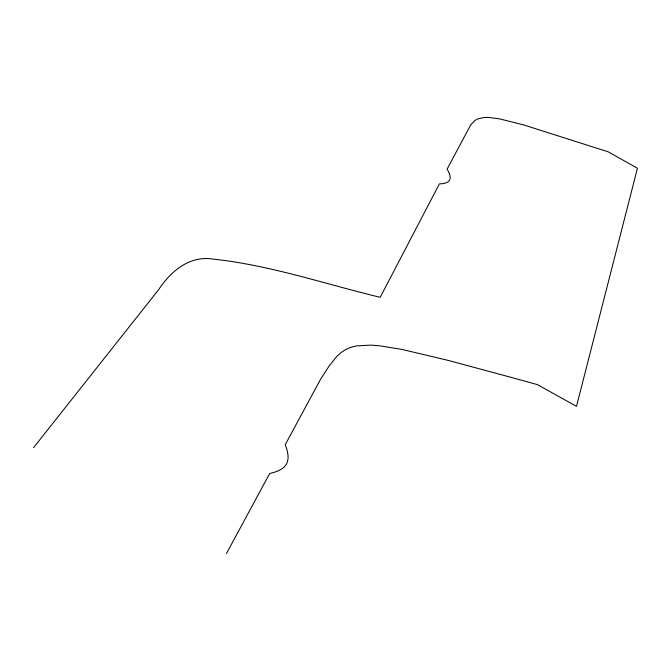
<?xml version="1.0" encoding="UTF-8"?>
<svg xmlns="http://www.w3.org/2000/svg" width="671" height="671" viewBox="0 0 671 671"><rect width="100%" height="100%" fill="white"/><g stroke="black" fill="none" stroke-linecap="round" stroke-linejoin="round"><path stroke-width="1.01" d="M226.446 553.567L269.675 473.516C287.272 469.507 291.717 461.581 285.259 444.663L320.604 379.207L329 366.198L336.808 356.385L340.952 352.644L345.49 349.65L350.581 347.41L356.41 345.909L370.904 345.12L379.887 345.833L402.072 349.457L447.943 360.335L511.713 377.53L537.345 384.6L576.49 406.341L637.45 168.236L608.136 151.797L523.665 124.94L499.509 118.868L488.496 117.433L484.21 117.467L477.559 118.993L474.984 120.47L470.765 124.789L447.087 169.117C452.833 178.62 450.753 183.544 439.371 183.913L380.197 297.312C324.63 283.942 269.868 265.053 212.808 259.081C189.524 255.332 170.61 271.461 158.675 289.612L33.55 447.683"/></g></svg>
